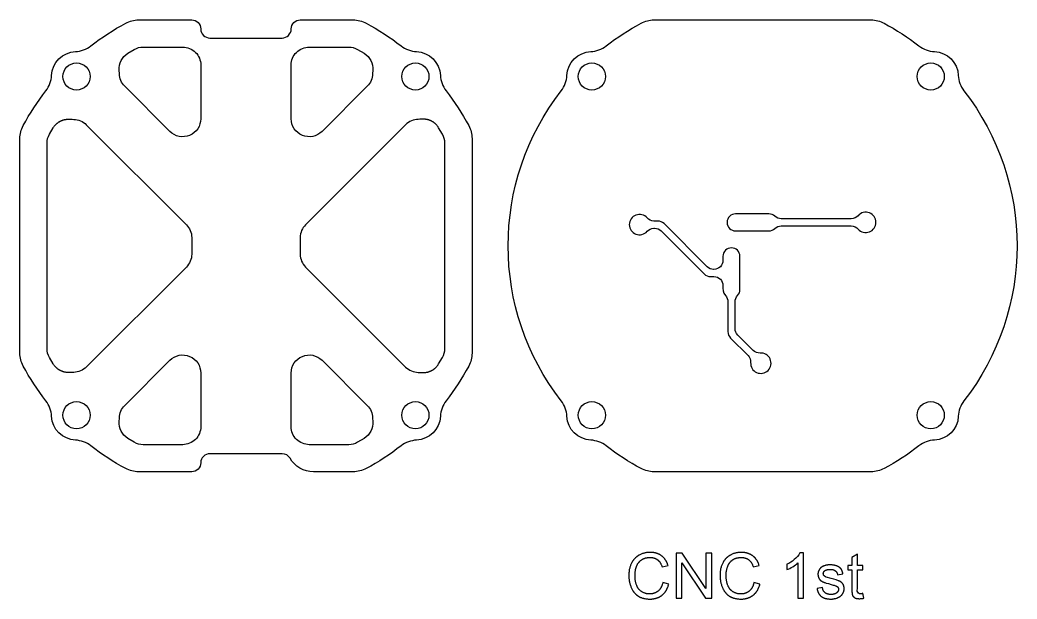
# Model space of a CAD drawing. Extents: x -280 to -109, y 243 to 362.
# Drawn here: x -280 to -169.7, y 242.9 to 307 of the extents above; entities that cross this region are included whole.
import ezdxf

# ---------------------------------------------------------------- set-up
doc = ezdxf.new("R2010")
doc.units = 0
doc.layers.add('CONNECTIONS', color=5, linetype='CONTINUOUS')
doc.layers.add('DEFAULT', color=7, linetype='CONTINUOUS')

msp = doc.modelspace()

# ---------------------------------------------------------------- linework, layer by layer
at = {"layer": 'CONNECTIONS'}
for points in [[(-209.87, 257, -0.124369), (-211.3, 257.36, -0.041168), (-215.16, 259.87, 0.154982), (-216.86, 260.5, -0.388392), (-219.5, 263.14, 0.154982), (-220.13, 264.84, -0.342253), (-220.13, 299.16, 0.154982), (-219.5, 300.86, -0.388392), (-216.86, 303.5, 0.154982), (-215.16, 304.13, -0.041168), (-211.3, 306.64, -0.124369), (-209.87, 307), (-185.84, 307, -0.124369), (-184.42, 306.64, -0.041168), (-180.56, 304.13, 0.154982), (-178.85, 303.5, -0.388392), (-176.21, 300.86, 0.154982), (-175.59, 299.16, -0.342253), (-175.59, 264.84, 0.154982), (-176.21, 263.14, -0.388392), (-178.85, 260.5, 0.154982), (-180.56, 259.87, -0.041168), (-184.42, 257.36, -0.124369), (-185.84, 257)], [(-195.81, 285, -0.193957), (-196.5, 285.28, 0.193957), (-197.16, 285.54), (-200.84, 285.54, 1), (-200.84, 283.66), (-197.16, 283.66, 0.193957), (-196.5, 283.92, -0.193957), (-195.81, 284.2), (-188.05, 284.2, -0.216365), (-187.29, 283.86, 2.66289), (-187.29, 285.34, -0.216365), (-188.05, 285)], [(-198.13, 270.14, -0.216365), (-198.91, 270.43), (-200.61, 272.13, -0.198912), (-200.9, 272.84), (-200.9, 275.81, -0.193957), (-200.62, 276.5, 0.193957), (-200.36, 277.16), (-200.36, 280.84, 1), (-202.24, 280.84), (-202.24, 280.4, -0.414214), (-203.24, 279.4), (-203.29, 279.4, -0.198912), (-204, 279.69), (-208.76, 284.46, 0.198912), (-209.47, 284.75), (-209.88, 284.75, -0.216365), (-210.63, 285.09, 2.66289), (-210.63, 283.61, -0.216365), (-209.88, 283.95), (-209.8, 283.95, -0.198912), (-209.09, 283.66), (-204.33, 278.89, 0.198912), (-203.62, 278.6), (-203.24, 278.6, -0.414214), (-202.24, 277.6, 0.222369), (-201.98, 276.5, -0.193957), (-201.7, 275.81), (-201.7, 272.51, 0.198912), (-201.41, 271.8), (-199.47, 269.87, -0.216365), (-199.18, 269.09, 2.66289)]]:
    msp.add_lwpolyline(points, format="xyb", close=True, dxfattribs=at)
for centre in [(-273.74, 300.74), (-236.26, 300.74), (-216.74, 300.74), (-179.26, 300.74), (-273.74, 263.26), (-236.26, 263.26), (-216.74, 263.26), (-179.26, 263.26)]:
    msp.add_circle(centre, 1.5, dxfattribs=at)
at = {"layer": 'DEFAULT'}
for points in [[(-247.54, 257, -0.267949), (-250.13, 258.5, 0.267949), (-251, 259), (-259, 259, 0.414214), (-260, 258, -0.414214), (-261, 257), (-266.87, 257, -0.124369), (-268.3, 257.36, -0.041168), (-272.16, 259.87, 0.154982), (-273.86, 260.5, -0.388392), (-276.5, 263.14, 0.154982), (-277.13, 264.84, -0.041168), (-279.64, 268.7, -0.124369), (-280, 270.13), (-280, 293.87, -0.124369), (-279.64, 295.3, -0.041168), (-277.13, 299.16, 0.154982), (-276.5, 300.86, -0.388392), (-273.86, 303.5, 0.154982), (-272.16, 304.13, -0.041168), (-268.3, 306.64, -0.124369), (-266.87, 307), (-261, 307, -0.414214), (-260, 306, 0.414214), (-259, 305), (-251, 305, 0.414214), (-250, 306, -0.414214), (-249, 307), (-243.13, 307, -0.124369), (-241.7, 306.64, -0.041168), (-237.84, 304.13, 0.154982), (-236.14, 303.5, -0.388392), (-233.5, 300.86, 0.154982), (-232.87, 299.16, -0.041168), (-230.36, 295.3, -0.124369), (-230, 293.87), (-230, 270.13, -0.124369), (-230.36, 268.7, -0.041168), (-232.87, 264.84, 0.154982), (-233.5, 263.14, -0.388392), (-236.14, 260.5, 0.154982), (-237.84, 259.87, -0.041168), (-241.7, 257.36, -0.124369), (-243.13, 257)], [(-268.41, 299.66, -0.196262), (-269, 301.05), (-269.02, 301.43, -0.284082), (-268.07, 303.31), (-267.35, 303.74, -0.129841), (-266.36, 304), (-262, 304, -0.414214), (-260, 302), (-260, 296.07, -0.668179), (-263.41, 294.66)], [(-241.93, 303.31, -0.284082), (-240.98, 301.43), (-241, 301.05, -0.196262), (-241.59, 299.66), (-246.59, 294.66, -0.668179), (-250, 296.07), (-250, 302, -0.414214), (-248, 304), (-243.64, 304, -0.129841), (-242.65, 303.74)], [(-276.74, 269.65, -0.129841), (-277, 270.64), (-277, 293.36, -0.129841), (-276.74, 294.35), (-276.31, 295.07), (-276.27, 295.13), (-276.24, 295.18), (-276.2, 295.24), (-276.16, 295.29), (-276.11, 295.34), (-276.07, 295.39), (-276.02, 295.44), (-275.97, 295.49), (-275.92, 295.54), (-275.89, 295.56), (-275.86, 295.58), (-275.83, 295.6), (-275.81, 295.63), (-275.78, 295.65), (-275.75, 295.67), (-275.72, 295.69), (-275.69, 295.71), (-275.66, 295.73), (-275.63, 295.74), (-275.6, 295.76), (-275.57, 295.78), (-275.54, 295.8), (-275.51, 295.81), (-275.47, 295.83), (-275.44, 295.84), (-275.41, 295.86), (-275.38, 295.87), (-275.34, 295.88), (-275.31, 295.9), (-275.28, 295.91), (-275.24, 295.92), (-275.21, 295.93), (-275.18, 295.94), (-275.14, 295.95), (-275.11, 295.96), (-275.08, 295.97), (-275.04, 295.98), (-274.97, 295.99), (-274.9, 296), (-274.84, 296.01), (-274.77, 296.02), (-274.7, 296.02), (-274.63, 296.03), (-274.56, 296.03), (-274.5, 296.02), (-274.43, 296.02, 0.019098), (-274.05, 296, -0.196262), (-272.66, 295.41), (-261.59, 284.34, -0.198912), (-261, 282.93), (-261, 281.07, -0.198912), (-261.59, 279.66), (-272.66, 268.59, -0.196262), (-274.05, 268, 0.019098), (-274.43, 267.98), (-274.5, 267.98), (-274.56, 267.97), (-274.63, 267.97), (-274.7, 267.98), (-274.77, 267.98), (-274.84, 267.99), (-274.9, 268), (-274.97, 268.01), (-275.04, 268.02), (-275.08, 268.03), (-275.11, 268.04), (-275.14, 268.05), (-275.18, 268.06), (-275.21, 268.07), (-275.24, 268.08), (-275.28, 268.09), (-275.31, 268.1), (-275.34, 268.12), (-275.38, 268.13), (-275.41, 268.14), (-275.44, 268.16), (-275.47, 268.17), (-275.51, 268.19), (-275.54, 268.2), (-275.57, 268.22), (-275.6, 268.24), (-275.63, 268.26), (-275.66, 268.27), (-275.69, 268.29), (-275.72, 268.31), (-275.75, 268.33), (-275.78, 268.35), (-275.81, 268.37), (-275.83, 268.4), (-275.86, 268.42), (-275.89, 268.44), (-275.92, 268.46), (-275.97, 268.51), (-276.02, 268.56), (-276.07, 268.61), (-276.11, 268.66), (-276.16, 268.71), (-276.2, 268.76), (-276.24, 268.82), (-276.27, 268.87), (-276.31, 268.93)], [(-233.26, 269.65, 0.129841), (-233, 270.64), (-233, 293.36, 0.129841), (-233.26, 294.35), (-233.69, 295.07), (-233.73, 295.13), (-233.76, 295.18), (-233.8, 295.24), (-233.84, 295.29), (-233.89, 295.34), (-233.93, 295.39), (-233.98, 295.44), (-234.03, 295.49), (-234.08, 295.54), (-234.11, 295.56), (-234.14, 295.58), (-234.17, 295.6), (-234.19, 295.63), (-234.22, 295.65), (-234.25, 295.67), (-234.28, 295.69), (-234.31, 295.71), (-234.34, 295.73), (-234.37, 295.74), (-234.4, 295.76), (-234.43, 295.78), (-234.46, 295.8), (-234.49, 295.81), (-234.53, 295.83), (-234.56, 295.84), (-234.59, 295.86), (-234.62, 295.87), (-234.66, 295.88), (-234.69, 295.9), (-234.72, 295.91), (-234.76, 295.92), (-234.79, 295.93), (-234.82, 295.94), (-234.86, 295.95), (-234.89, 295.96), (-234.92, 295.97), (-234.96, 295.98), (-235.03, 295.99), (-235.1, 296), (-235.16, 296.01), (-235.23, 296.02), (-235.3, 296.02), (-235.37, 296.03), (-235.44, 296.03), (-235.5, 296.02), (-235.57, 296.02, -0.019098), (-235.95, 296, 0.196262), (-237.34, 295.41), (-248.41, 284.34, 0.198912), (-249, 282.93), (-249, 281.07, 0.198912), (-248.41, 279.66), (-237.34, 268.59, 0.196262), (-235.95, 268, -0.019098), (-235.57, 267.98), (-235.5, 267.98), (-235.44, 267.97), (-235.37, 267.97), (-235.3, 267.98), (-235.23, 267.98), (-235.16, 267.99), (-235.1, 268), (-235.03, 268.01), (-234.96, 268.02), (-234.92, 268.03), (-234.89, 268.04), (-234.86, 268.05), (-234.82, 268.06), (-234.79, 268.07), (-234.76, 268.08), (-234.72, 268.09), (-234.69, 268.1), (-234.66, 268.12), (-234.62, 268.13), (-234.59, 268.14), (-234.56, 268.16), (-234.53, 268.17), (-234.49, 268.19), (-234.46, 268.2), (-234.43, 268.22), (-234.4, 268.24), (-234.37, 268.26), (-234.34, 268.27), (-234.31, 268.29), (-234.28, 268.31), (-234.25, 268.33), (-234.22, 268.35), (-234.19, 268.37), (-234.17, 268.4), (-234.14, 268.42), (-234.11, 268.44), (-234.08, 268.46), (-234.03, 268.51), (-233.98, 268.56), (-233.93, 268.61), (-233.89, 268.66), (-233.84, 268.71), (-233.8, 268.76), (-233.76, 268.82), (-233.73, 268.87), (-233.69, 268.93)], [(-266.36, 260, -0.129841), (-267.35, 260.26), (-268.07, 260.69, -0.284082), (-269.02, 262.57), (-269, 262.95, -0.196262), (-268.41, 264.34), (-263.41, 269.34, -0.668179), (-260, 267.93), (-260, 262, -0.414214), (-262, 260)], [(-241.59, 264.34, -0.196262), (-241, 262.95), (-240.98, 262.57, -0.284082), (-241.93, 260.69), (-242.65, 260.26, -0.129841), (-243.64, 260), (-248, 260, -0.414214), (-250, 262), (-250, 267.93, -0.668179), (-246.59, 269.34)], [(-193.95, 246.91), (-193.95, 243), (-193.34, 243), (-193.34, 248.02), (-193.73, 248.02, -0.155608), (-195.18, 246.76), (-195.18, 246.17, 0.086497)], [(-186.77, 243.55, -0.709847), (-187.38, 244.03), (-187.38, 246.14), (-186.77, 246.14), (-186.77, 246.62), (-187.38, 246.62), (-187.38, 247.88), (-187.99, 247.52), (-187.99, 246.62), (-188.44, 246.62), (-188.44, 246.14), (-187.99, 246.14), (-187.99, 244.06), (-187.99, 243.93), (-187.99, 243.81), (-187.98, 243.7), (-187.97, 243.6), (-187.97, 243.56), (-187.96, 243.52), (-187.96, 243.48), (-187.95, 243.45), (-187.95, 243.43), (-187.94, 243.41), (-187.94, 243.4), (-187.94, 243.38), (-187.93, 243.37), (-187.93, 243.36), (-187.92, 243.35), (-187.92, 243.34), (-187.91, 243.33), (-187.91, 243.31), (-187.9, 243.3), (-187.9, 243.29), (-187.89, 243.28), (-187.89, 243.27), (-187.88, 243.26), (-187.87, 243.25), (-187.87, 243.24), (-187.86, 243.23), (-187.85, 243.23), (-187.85, 243.22), (-187.84, 243.21), (-187.83, 243.2), (-187.82, 243.19), (-187.82, 243.18), (-187.81, 243.17), (-187.8, 243.16), (-187.79, 243.15), (-187.78, 243.15), (-187.77, 243.14), (-187.76, 243.13), (-187.75, 243.12), (-187.74, 243.11), (-187.73, 243.11), (-187.72, 243.1), (-187.71, 243.09), (-187.7, 243.09), (-187.68, 243.07), (-187.66, 243.06), (-187.65, 243.05), (-187.64, 243.05), (-187.62, 243.04), (-187.61, 243.03), (-187.6, 243.03), (-187.58, 243.02), (-187.57, 243.02), (-187.56, 243.01), (-187.54, 243.01), (-187.53, 243), (-187.51, 243), (-187.5, 242.99), (-187.47, 242.99), (-187.44, 242.98), (-187.4, 242.97), (-187.37, 242.97), (-187.34, 242.96), (-187.3, 242.96), (-187.26, 242.96), (-187.22, 242.95), (-187.18, 242.95), (-187.14, 242.95), (-187.09, 242.95), (-187.04, 242.96), (-186.98, 242.96), (-186.92, 242.97), (-186.86, 242.97), (-186.8, 242.98), (-186.74, 242.99), (-186.68, 243.01)]]:
    msp.add_lwpolyline(points, format="xyb", close=True, dxfattribs=at)
for points in [[(-208.9, 244.75), (-208.91, 244.67), (-208.93, 244.6), (-208.96, 244.53), (-208.97, 244.49), (-208.98, 244.46), (-208.99, 244.42), (-209.01, 244.39), (-209.02, 244.36), (-209.03, 244.32), (-209.05, 244.29), (-209.06, 244.26), (-209.08, 244.23), (-209.09, 244.2), (-209.11, 244.17), (-209.13, 244.14), (-209.15, 244.11), (-209.16, 244.08), (-209.18, 244.06), (-209.2, 244.03), (-209.22, 244.01), (-209.24, 243.98), (-209.26, 243.96), (-209.28, 243.93), (-209.3, 243.91), (-209.33, 243.89), (-209.35, 243.86), (-209.37, 243.84), (-209.39, 243.82), (-209.42, 243.8), (-209.44, 243.78), (-209.47, 243.76), (-209.49, 243.74), (-209.52, 243.73), (-209.54, 243.71), (-209.57, 243.69), (-209.59, 243.68), (-209.62, 243.66), (-209.65, 243.65), (-209.68, 243.63), (-209.7, 243.62), (-209.73, 243.61), (-209.76, 243.59), (-209.79, 243.58), (-209.82, 243.57), (-209.85, 243.56), (-209.88, 243.55), (-209.91, 243.54), (-209.94, 243.53), (-209.97, 243.53), (-210, 243.52), (-210.03, 243.51), (-210.06, 243.51), (-210.09, 243.5), (-210.12, 243.5), (-210.16, 243.49), (-210.19, 243.49), (-210.22, 243.49), (-210.26, 243.48), (-210.29, 243.48), (-210.32, 243.48), (-210.36, 243.48), (-210.42, 243.48), (-210.47, 243.48), (-210.53, 243.49), (-210.58, 243.5), (-210.64, 243.5), (-210.69, 243.51), (-210.75, 243.53), (-210.8, 243.54), (-210.85, 243.55), (-210.9, 243.57), (-210.96, 243.59), (-211.01, 243.61), (-211.06, 243.64), (-211.11, 243.66), (-211.16, 243.69), (-211.21, 243.72), (-211.23, 243.73), (-211.26, 243.75), (-211.28, 243.76), (-211.3, 243.78), (-211.32, 243.8), (-211.35, 243.81), (-211.37, 243.83), (-211.39, 243.85), (-211.41, 243.87), (-211.43, 243.89), (-211.45, 243.91), (-211.47, 243.93), (-211.49, 243.95), (-211.51, 243.97), (-211.53, 243.99), (-211.55, 244.01), (-211.57, 244.03), (-211.58, 244.06), (-211.6, 244.08), (-211.62, 244.1), (-211.63, 244.13), (-211.65, 244.15), (-211.66, 244.18), (-211.68, 244.2), (-211.69, 244.23), (-211.71, 244.26), (-211.72, 244.28), (-211.74, 244.31), (-211.75, 244.34), (-211.76, 244.37), (-211.78, 244.43), (-211.81, 244.49), (-211.83, 244.55), (-211.85, 244.61), (-211.87, 244.67), (-211.88, 244.74), (-211.9, 244.81), (-211.91, 244.87), (-211.92, 244.94), (-211.94, 245.01), (-211.94, 245.08), (-211.95, 245.16), (-211.96, 245.23), (-211.96, 245.31), (-211.97, 245.38), (-211.97, 245.46), (-211.97, 245.54), (-211.97, 245.6), (-211.97, 245.66), (-211.97, 245.72), (-211.96, 245.78), (-211.96, 245.85), (-211.95, 245.91), (-211.94, 245.97), (-211.93, 246.03), (-211.92, 246.09), (-211.91, 246.15), (-211.9, 246.21), (-211.88, 246.26), (-211.87, 246.32), (-211.85, 246.38), (-211.83, 246.44), (-211.81, 246.5), (-211.8, 246.53), (-211.79, 246.56), (-211.78, 246.58), (-211.77, 246.61), (-211.76, 246.64), (-211.75, 246.67), (-211.73, 246.69), (-211.72, 246.72), (-211.71, 246.75), (-211.69, 246.77), (-211.68, 246.8), (-211.66, 246.82), (-211.65, 246.85), (-211.63, 246.87), (-211.62, 246.89), (-211.6, 246.92), (-211.58, 246.94), (-211.56, 246.96), (-211.55, 246.98), (-211.53, 247.01), (-211.51, 247.03), (-211.49, 247.05), (-211.47, 247.07), (-211.45, 247.09), (-211.43, 247.11), (-211.41, 247.13), (-211.39, 247.15), (-211.36, 247.17), (-211.34, 247.19), (-211.32, 247.2), (-211.29, 247.22), (-211.27, 247.24), (-211.25, 247.26), (-211.22, 247.27), (-211.2, 247.29), (-211.17, 247.3), (-211.14, 247.32), (-211.12, 247.33), (-211.09, 247.35), (-211.07, 247.36), (-211.04, 247.37), (-211.01, 247.39), (-210.98, 247.4), (-210.95, 247.41), (-210.92, 247.42), (-210.9, 247.43), (-210.87, 247.44), (-210.84, 247.45), (-210.81, 247.46), (-210.78, 247.46), (-210.74, 247.47), (-210.71, 247.48), (-210.68, 247.48), (-210.65, 247.49), (-210.62, 247.49), (-210.58, 247.5), (-210.52, 247.51), (-210.45, 247.51), (-210.38, 247.51), (-210.31, 247.52), (-210.25, 247.52), (-210.18, 247.51), (-210.13, 247.51), (-210.1, 247.5), (-210.07, 247.5), (-210.04, 247.5), (-210.01, 247.49), (-209.98, 247.49), (-209.96, 247.48), (-209.93, 247.47), (-209.9, 247.47), (-209.88, 247.46), (-209.85, 247.45), (-209.82, 247.45), (-209.8, 247.44), (-209.77, 247.43), (-209.75, 247.42), (-209.72, 247.41), (-209.7, 247.4), (-209.68, 247.39), (-209.65, 247.38), (-209.63, 247.36), (-209.61, 247.35), (-209.58, 247.34), (-209.56, 247.33), (-209.54, 247.31), (-209.52, 247.3), (-209.5, 247.28), (-209.48, 247.27), (-209.46, 247.25), (-209.44, 247.23), (-209.42, 247.22), (-209.4, 247.2), (-209.38, 247.18), (-209.36, 247.16), (-209.34, 247.14), (-209.32, 247.12), (-209.3, 247.1), (-209.28, 247.08), (-209.27, 247.06), (-209.25, 247.04), (-209.23, 247.02), (-209.22, 246.99), (-209.2, 246.97), (-209.18, 246.94), (-209.17, 246.92), (-209.15, 246.89), (-209.14, 246.87), (-209.12, 246.84), (-209.1, 246.78), (-209.07, 246.73), (-209.04, 246.67), (-209.02, 246.6), (-208.99, 246.54), (-208.97, 246.47), (-208.32, 246.63), (-208.35, 246.71), (-208.36, 246.75), (-208.38, 246.79), (-208.39, 246.84), (-208.41, 246.88), (-208.42, 246.91), (-208.44, 246.95), (-208.46, 246.99), (-208.48, 247.03), (-208.5, 247.07), (-208.51, 247.1), (-208.53, 247.14), (-208.56, 247.17), (-208.58, 247.21), (-208.6, 247.24), (-208.62, 247.27), (-208.64, 247.31), (-208.67, 247.34), (-208.69, 247.37), (-208.72, 247.4), (-208.74, 247.43), (-208.77, 247.46), (-208.8, 247.49), (-208.82, 247.52), (-208.85, 247.55), (-208.88, 247.57), (-208.91, 247.6), (-208.94, 247.63), (-208.97, 247.65), (-209, 247.68), (-209.03, 247.7), (-209.06, 247.72), (-209.1, 247.75), (-209.13, 247.77), (-209.16, 247.79), (-209.2, 247.81), (-209.23, 247.83), (-209.27, 247.85), (-209.3, 247.87), (-209.34, 247.88), (-209.38, 247.9), (-209.41, 247.92), (-209.45, 247.93), (-209.49, 247.95), (-209.53, 247.96), (-209.56, 247.97), (-209.6, 247.99), (-209.64, 248), (-209.68, 248.01), (-209.72, 248.02), (-209.76, 248.03), (-209.81, 248.04), (-209.85, 248.04), (-209.89, 248.05), (-209.93, 248.06), (-209.98, 248.06), (-210.02, 248.07), (-210.07, 248.07), (-210.11, 248.08), (-210.2, 248.08), (-210.29, 248.08), (-210.38, 248.08), (-210.46, 248.08), (-210.54, 248.07), (-210.62, 248.06), (-210.7, 248.05), (-210.77, 248.04), (-210.85, 248.02), (-210.93, 248.01), (-211, 247.99), (-211.08, 247.96), (-211.15, 247.94), (-211.22, 247.91), (-211.3, 247.88), (-211.37, 247.85), (-211.44, 247.82), (-211.51, 247.78), (-211.54, 247.76), (-211.57, 247.74), (-211.61, 247.72), (-211.64, 247.7), (-211.67, 247.68), (-211.7, 247.66), (-211.73, 247.63), (-211.76, 247.61), (-211.8, 247.59), (-211.82, 247.56), (-211.85, 247.54), (-211.88, 247.51), (-211.91, 247.49), (-211.94, 247.46), (-211.97, 247.44), (-211.99, 247.41), (-212.02, 247.38), (-212.04, 247.35), (-212.07, 247.32), (-212.09, 247.29), (-212.12, 247.26), (-212.14, 247.23), (-212.17, 247.2), (-212.19, 247.17), (-212.21, 247.14), (-212.23, 247.11), (-212.25, 247.07), (-212.28, 247.04), (-212.3, 247), (-212.32, 246.97), (-212.35, 246.9), (-212.39, 246.82), (-212.42, 246.75), (-212.46, 246.67), (-212.48, 246.59), (-212.51, 246.51), (-212.54, 246.43), (-212.56, 246.35), (-212.58, 246.27), (-212.6, 246.18), (-212.61, 246.09), (-212.62, 246), (-212.63, 245.91), (-212.64, 245.82), (-212.65, 245.73), (-212.65, 245.63), (-212.65, 245.54), (-212.65, 245.45), (-212.65, 245.36), (-212.64, 245.27), (-212.64, 245.18), (-212.63, 245.1), (-212.62, 245.01), (-212.6, 244.93), (-212.59, 244.84), (-212.57, 244.76), (-212.55, 244.68), (-212.53, 244.6), (-212.5, 244.51), (-212.48, 244.43), (-212.45, 244.35), (-212.42, 244.27), (-212.39, 244.2), (-212.35, 244.12), (-212.32, 244.04), (-212.28, 243.97), (-212.24, 243.9), (-212.22, 243.87), (-212.2, 243.84), (-212.18, 243.8), (-212.16, 243.77), (-212.13, 243.74), (-212.11, 243.71), (-212.09, 243.68), (-212.06, 243.65), (-212.04, 243.62), (-212.01, 243.59), (-211.99, 243.56), (-211.96, 243.53), (-211.94, 243.5), (-211.91, 243.48), (-211.88, 243.45), (-211.86, 243.43), (-211.83, 243.4), (-211.8, 243.38), (-211.77, 243.35), (-211.74, 243.33), (-211.71, 243.31), (-211.68, 243.29), (-211.65, 243.26), (-211.62, 243.24), (-211.59, 243.22), (-211.55, 243.2), (-211.52, 243.18), (-211.49, 243.17), (-211.45, 243.15), (-211.42, 243.13), (-211.38, 243.12), (-211.35, 243.1), (-211.31, 243.08), (-211.27, 243.07), (-211.23, 243.06), (-211.2, 243.04), (-211.16, 243.03), (-211.12, 243.02), (-211.08, 243.01), (-211.04, 243), (-211, 242.99), (-210.95, 242.98), (-210.87, 242.96), (-210.78, 242.95), (-210.69, 242.94), (-210.6, 242.93), (-210.5, 242.92), (-210.4, 242.92), (-210.3, 242.91), (-210.26, 242.92), (-210.21, 242.92), (-210.16, 242.92), (-210.11, 242.92), (-210.07, 242.93), (-210.02, 242.93), (-209.97, 242.94), (-209.93, 242.94), (-209.88, 242.95), (-209.84, 242.96), (-209.8, 242.97), (-209.75, 242.97), (-209.71, 242.99), (-209.67, 243), (-209.63, 243.01), (-209.58, 243.02), (-209.54, 243.04), (-209.5, 243.05), (-209.46, 243.07), (-209.42, 243.08), (-209.38, 243.1), (-209.34, 243.12), (-209.31, 243.14), (-209.27, 243.16), (-209.23, 243.18), (-209.19, 243.2), (-209.16, 243.22), (-209.12, 243.24), (-209.09, 243.27), (-209.05, 243.29), (-209.02, 243.32), (-208.98, 243.34), (-208.95, 243.37), (-208.92, 243.4), (-208.88, 243.43), (-208.85, 243.46), (-208.82, 243.49), (-208.79, 243.52), (-208.76, 243.55), (-208.73, 243.58), (-208.71, 243.61), (-208.68, 243.65), (-208.65, 243.68), (-208.62, 243.72), (-208.6, 243.75), (-208.57, 243.79), (-208.55, 243.83), (-208.53, 243.87), (-208.5, 243.91), (-208.48, 243.95), (-208.46, 243.99), (-208.44, 244.03), (-208.42, 244.07), (-208.4, 244.11), (-208.38, 244.16), (-208.36, 244.2), (-208.34, 244.25), (-208.32, 244.29), (-208.29, 244.39), (-208.26, 244.48), (-208.24, 244.58)], [(-207.43, 243), (-206.79, 243), (-206.79, 246.93), (-204.17, 243), (-203.49, 243), (-203.49, 248), (-204.12, 248), (-204.12, 244.07), (-206.75, 248), (-207.43, 248)], [(-198.81, 244.75), (-198.83, 244.67), (-198.85, 244.6), (-198.87, 244.53), (-198.89, 244.49), (-198.9, 244.46), (-198.91, 244.42), (-198.92, 244.39), (-198.94, 244.36), (-198.95, 244.32), (-198.97, 244.29), (-198.98, 244.26), (-199, 244.23), (-199.01, 244.2), (-199.03, 244.17), (-199.05, 244.14), (-199.06, 244.11), (-199.08, 244.08), (-199.1, 244.06), (-199.12, 244.03), (-199.14, 244.01), (-199.16, 243.98), (-199.18, 243.96), (-199.2, 243.93), (-199.22, 243.91), (-199.24, 243.89), (-199.27, 243.86), (-199.29, 243.84), (-199.31, 243.82), (-199.34, 243.8), (-199.36, 243.78), (-199.38, 243.76), (-199.41, 243.74), (-199.44, 243.73), (-199.46, 243.71), (-199.49, 243.69), (-199.51, 243.68), (-199.54, 243.66), (-199.57, 243.65), (-199.59, 243.63), (-199.62, 243.62), (-199.65, 243.61), (-199.68, 243.59), (-199.71, 243.58), (-199.73, 243.57), (-199.76, 243.56), (-199.79, 243.55), (-199.82, 243.54), (-199.85, 243.53), (-199.88, 243.53), (-199.91, 243.52), (-199.95, 243.51), (-199.98, 243.51), (-200.01, 243.5), (-200.04, 243.5), (-200.07, 243.49), (-200.11, 243.49), (-200.14, 243.49), (-200.17, 243.48), (-200.21, 243.48), (-200.24, 243.48), (-200.28, 243.48), (-200.33, 243.48), (-200.39, 243.48), (-200.45, 243.49), (-200.5, 243.5), (-200.56, 243.5), (-200.61, 243.51), (-200.66, 243.53), (-200.72, 243.54), (-200.77, 243.55), (-200.82, 243.57), (-200.87, 243.59), (-200.93, 243.61), (-200.98, 243.64), (-201.03, 243.66), (-201.08, 243.69), (-201.13, 243.72), (-201.15, 243.73), (-201.17, 243.75), (-201.2, 243.76), (-201.22, 243.78), (-201.24, 243.8), (-201.27, 243.81), (-201.29, 243.83), (-201.31, 243.85), (-201.33, 243.87), (-201.35, 243.89), (-201.37, 243.91), (-201.39, 243.93), (-201.41, 243.95), (-201.43, 243.97), (-201.45, 243.99), (-201.47, 244.01), (-201.48, 244.03), (-201.5, 244.06), (-201.52, 244.08), (-201.53, 244.1), (-201.55, 244.13), (-201.57, 244.15), (-201.58, 244.18), (-201.6, 244.2), (-201.61, 244.23), (-201.63, 244.26), (-201.64, 244.28), (-201.65, 244.31), (-201.67, 244.34), (-201.68, 244.37), (-201.7, 244.43), (-201.73, 244.49), (-201.75, 244.55), (-201.77, 244.61), (-201.78, 244.67), (-201.8, 244.74), (-201.82, 244.81), (-201.83, 244.87), (-201.84, 244.94), (-201.85, 245.01), (-201.86, 245.08), (-201.87, 245.16), (-201.88, 245.23), (-201.88, 245.31), (-201.89, 245.38), (-201.89, 245.46), (-201.89, 245.54), (-201.89, 245.6), (-201.89, 245.66), (-201.88, 245.72), (-201.88, 245.78), (-201.87, 245.85), (-201.87, 245.91), (-201.86, 245.97), (-201.85, 246.03), (-201.84, 246.09), (-201.83, 246.15), (-201.81, 246.21), (-201.8, 246.26), (-201.79, 246.32), (-201.77, 246.38), (-201.75, 246.44), (-201.73, 246.5), (-201.72, 246.53), (-201.71, 246.56), (-201.7, 246.58), (-201.69, 246.61), (-201.68, 246.64), (-201.67, 246.67), (-201.65, 246.69), (-201.64, 246.72), (-201.63, 246.75), (-201.61, 246.77), (-201.6, 246.8), (-201.58, 246.82), (-201.57, 246.85), (-201.55, 246.87), (-201.53, 246.89), (-201.52, 246.92), (-201.5, 246.94), (-201.48, 246.96), (-201.46, 246.98), (-201.45, 247.01), (-201.43, 247.03), (-201.41, 247.05), (-201.39, 247.07), (-201.37, 247.09), (-201.35, 247.11), (-201.33, 247.13), (-201.3, 247.15), (-201.28, 247.17), (-201.26, 247.19), (-201.24, 247.2), (-201.21, 247.22), (-201.19, 247.24), (-201.16, 247.26), (-201.14, 247.27), (-201.11, 247.29), (-201.09, 247.3), (-201.06, 247.32), (-201.04, 247.33), (-201.01, 247.35), (-200.98, 247.36), (-200.96, 247.37), (-200.93, 247.39), (-200.9, 247.4), (-200.87, 247.41), (-200.84, 247.42), (-200.81, 247.43), (-200.78, 247.44), (-200.75, 247.45), (-200.72, 247.46), (-200.69, 247.46), (-200.66, 247.47), (-200.63, 247.48), (-200.6, 247.48), (-200.57, 247.49), (-200.53, 247.49), (-200.5, 247.5), (-200.43, 247.51), (-200.37, 247.51), (-200.3, 247.51), (-200.23, 247.52), (-200.16, 247.52), (-200.1, 247.51), (-200.04, 247.51), (-200.01, 247.5), (-199.99, 247.5), (-199.96, 247.5), (-199.93, 247.49), (-199.9, 247.49), (-199.87, 247.48), (-199.85, 247.47), (-199.82, 247.47), (-199.79, 247.46), (-199.77, 247.45), (-199.74, 247.45), (-199.72, 247.44), (-199.69, 247.43), (-199.67, 247.42), (-199.64, 247.41), (-199.62, 247.4), (-199.59, 247.39), (-199.57, 247.38), (-199.55, 247.36), (-199.52, 247.35), (-199.5, 247.34), (-199.48, 247.33), (-199.46, 247.31), (-199.44, 247.3), (-199.41, 247.28), (-199.39, 247.27), (-199.37, 247.25), (-199.35, 247.23), (-199.33, 247.22), (-199.31, 247.2), (-199.29, 247.18), (-199.28, 247.16), (-199.26, 247.14), (-199.24, 247.12), (-199.22, 247.1), (-199.2, 247.08), (-199.19, 247.06), (-199.17, 247.04), (-199.15, 247.02), (-199.13, 246.99), (-199.12, 246.97), (-199.1, 246.94), (-199.09, 246.92), (-199.07, 246.89), (-199.06, 246.87), (-199.04, 246.84), (-199.01, 246.78), (-198.99, 246.73), (-198.96, 246.67), (-198.94, 246.6), (-198.91, 246.54), (-198.89, 246.47), (-198.24, 246.63), (-198.26, 246.71), (-198.28, 246.75), (-198.29, 246.79), (-198.31, 246.84), (-198.32, 246.88), (-198.34, 246.91), (-198.36, 246.95), (-198.38, 246.99), (-198.39, 247.03), (-198.41, 247.07), (-198.43, 247.1), (-198.45, 247.14), (-198.47, 247.17), (-198.5, 247.21), (-198.52, 247.24), (-198.54, 247.27), (-198.56, 247.31), (-198.59, 247.34), (-198.61, 247.37), (-198.64, 247.4), (-198.66, 247.43), (-198.69, 247.46), (-198.71, 247.49), (-198.74, 247.52), (-198.77, 247.55), (-198.8, 247.57), (-198.83, 247.6), (-198.86, 247.63), (-198.89, 247.65), (-198.92, 247.68), (-198.95, 247.7), (-198.98, 247.72), (-199.02, 247.75), (-199.05, 247.77), (-199.08, 247.79), (-199.12, 247.81), (-199.15, 247.83), (-199.19, 247.85), (-199.22, 247.87), (-199.26, 247.88), (-199.29, 247.9), (-199.33, 247.92), (-199.37, 247.93), (-199.41, 247.95), (-199.44, 247.96), (-199.48, 247.97), (-199.52, 247.99), (-199.56, 248), (-199.6, 248.01), (-199.64, 248.02), (-199.68, 248.03), (-199.72, 248.04), (-199.77, 248.04), (-199.81, 248.05), (-199.85, 248.06), (-199.9, 248.06), (-199.94, 248.07), (-199.98, 248.07), (-200.03, 248.08), (-200.12, 248.08), (-200.21, 248.08), (-200.29, 248.08), (-200.38, 248.08), (-200.46, 248.07), (-200.54, 248.06), (-200.61, 248.05), (-200.69, 248.04), (-200.77, 248.02), (-200.85, 248.01), (-200.92, 247.99), (-201, 247.96), (-201.07, 247.94), (-201.14, 247.91), (-201.21, 247.88), (-201.28, 247.85), (-201.35, 247.82), (-201.42, 247.78), (-201.46, 247.76), (-201.49, 247.74), (-201.52, 247.72), (-201.56, 247.7), (-201.59, 247.68), (-201.62, 247.66), (-201.65, 247.63), (-201.68, 247.61), (-201.71, 247.59), (-201.74, 247.56), (-201.77, 247.54), (-201.8, 247.51), (-201.83, 247.49), (-201.86, 247.46), (-201.88, 247.44), (-201.91, 247.41), (-201.94, 247.38), (-201.96, 247.35), (-201.99, 247.32), (-202.01, 247.29), (-202.04, 247.26), (-202.06, 247.23), (-202.08, 247.2), (-202.11, 247.17), (-202.13, 247.14), (-202.15, 247.11), (-202.17, 247.07), (-202.19, 247.04), (-202.21, 247), (-202.23, 246.97), (-202.27, 246.9), (-202.31, 246.82), (-202.34, 246.75), (-202.37, 246.67), (-202.4, 246.59), (-202.43, 246.51), (-202.45, 246.43), (-202.48, 246.35), (-202.5, 246.27), (-202.51, 246.18), (-202.53, 246.09), (-202.54, 246), (-202.55, 245.91), (-202.56, 245.82), (-202.57, 245.73), (-202.57, 245.63), (-202.57, 245.54), (-202.57, 245.45), (-202.57, 245.36), (-202.56, 245.27), (-202.55, 245.18), (-202.54, 245.1), (-202.53, 245.01), (-202.52, 244.93), (-202.5, 244.84), (-202.49, 244.76), (-202.47, 244.68), (-202.45, 244.6), (-202.42, 244.51), (-202.4, 244.43), (-202.37, 244.35), (-202.34, 244.27), (-202.31, 244.2), (-202.27, 244.12), (-202.24, 244.04), (-202.2, 243.97), (-202.16, 243.9), (-202.14, 243.87), (-202.12, 243.84), (-202.1, 243.8), (-202.07, 243.77), (-202.05, 243.74), (-202.03, 243.71), (-202.01, 243.68), (-201.98, 243.65), (-201.96, 243.62), (-201.93, 243.59), (-201.91, 243.56), (-201.88, 243.53), (-201.86, 243.5), (-201.83, 243.48), (-201.8, 243.45), (-201.77, 243.43), (-201.75, 243.4), (-201.72, 243.38), (-201.69, 243.35), (-201.66, 243.33), (-201.63, 243.31), (-201.6, 243.29), (-201.57, 243.26), (-201.54, 243.24), (-201.5, 243.22), (-201.47, 243.2), (-201.44, 243.18), (-201.4, 243.17), (-201.37, 243.15), (-201.34, 243.13), (-201.3, 243.12), (-201.26, 243.1), (-201.23, 243.08), (-201.19, 243.07), (-201.15, 243.06), (-201.11, 243.04), (-201.08, 243.03), (-201.04, 243.02), (-201, 243.01), (-200.95, 243), (-200.91, 242.99), (-200.87, 242.98), (-200.79, 242.96), (-200.7, 242.95), (-200.61, 242.94), (-200.51, 242.93), (-200.42, 242.92), (-200.32, 242.92), (-200.22, 242.91), (-200.17, 242.92), (-200.13, 242.92), (-200.08, 242.92), (-200.03, 242.92), (-199.98, 242.93), (-199.94, 242.93), (-199.89, 242.94), (-199.85, 242.94), (-199.8, 242.95), (-199.76, 242.96), (-199.71, 242.97), (-199.67, 242.97), (-199.63, 242.99), (-199.59, 243), (-199.54, 243.01), (-199.5, 243.02), (-199.46, 243.04), (-199.42, 243.05), (-199.38, 243.07), (-199.34, 243.08), (-199.3, 243.1), (-199.26, 243.12), (-199.22, 243.14), (-199.19, 243.16), (-199.15, 243.18), (-199.11, 243.2), (-199.08, 243.22), (-199.04, 243.24), (-199, 243.27), (-198.97, 243.29), (-198.94, 243.32), (-198.9, 243.34), (-198.87, 243.37), (-198.84, 243.4), (-198.8, 243.43), (-198.77, 243.46), (-198.74, 243.49), (-198.71, 243.52), (-198.68, 243.55), (-198.65, 243.58), (-198.62, 243.61), (-198.6, 243.65), (-198.57, 243.68), (-198.54, 243.72), (-198.52, 243.75), (-198.49, 243.79), (-198.47, 243.83), (-198.44, 243.87), (-198.42, 243.91), (-198.4, 243.95), (-198.38, 243.99), (-198.36, 244.03), (-198.34, 244.07), (-198.32, 244.11), (-198.3, 244.16), (-198.28, 244.2), (-198.26, 244.25), (-198.24, 244.29), (-198.21, 244.39), (-198.18, 244.48), (-198.15, 244.58)], [(-191.84, 244.08), (-191.83, 244.01), (-191.82, 243.97), (-191.81, 243.94), (-191.8, 243.91), (-191.79, 243.87), (-191.78, 243.84), (-191.77, 243.81), (-191.76, 243.78), (-191.75, 243.75), (-191.74, 243.72), (-191.73, 243.69), (-191.71, 243.66), (-191.7, 243.63), (-191.69, 243.6), (-191.67, 243.58), (-191.66, 243.55), (-191.64, 243.52), (-191.63, 243.5), (-191.61, 243.47), (-191.59, 243.45), (-191.57, 243.42), (-191.56, 243.4), (-191.54, 243.38), (-191.52, 243.35), (-191.5, 243.33), (-191.48, 243.31), (-191.46, 243.29), (-191.44, 243.27), (-191.41, 243.25), (-191.39, 243.23), (-191.37, 243.21), (-191.35, 243.19), (-191.32, 243.18), (-191.3, 243.16), (-191.27, 243.14), (-191.25, 243.13), (-191.22, 243.11), (-191.19, 243.1), (-191.16, 243.08), (-191.13, 243.07), (-191.11, 243.06), (-191.08, 243.04), (-191.04, 243.03), (-191.01, 243.02), (-190.98, 243.01), (-190.95, 243), (-190.92, 242.99), (-190.88, 242.98), (-190.85, 242.97), (-190.81, 242.97), (-190.78, 242.96), (-190.74, 242.95), (-190.7, 242.95), (-190.63, 242.94), (-190.55, 242.93), (-190.46, 242.92), (-190.38, 242.92), (-190.29, 242.92), (-190.24, 242.92), (-190.19, 242.92), (-190.14, 242.92), (-190.09, 242.93), (-190.04, 242.93), (-189.99, 242.94), (-189.94, 242.95), (-189.89, 242.96), (-189.84, 242.97), (-189.8, 242.98), (-189.75, 242.99), (-189.7, 243), (-189.66, 243.02), (-189.62, 243.03), (-189.57, 243.05), (-189.53, 243.07), (-189.49, 243.09), (-189.45, 243.11), (-189.41, 243.13), (-189.37, 243.15), (-189.33, 243.17), (-189.3, 243.19), (-189.28, 243.21), (-189.27, 243.22), (-189.25, 243.23), (-189.23, 243.25), (-189.22, 243.26), (-189.2, 243.27), (-189.19, 243.29), (-189.17, 243.3), (-189.16, 243.31), (-189.14, 243.33), (-189.13, 243.34), (-189.11, 243.36), (-189.1, 243.37), (-189.09, 243.39), (-189.07, 243.4), (-189.06, 243.42), (-189.05, 243.44), (-189.04, 243.45), (-189.03, 243.47), (-189.01, 243.49), (-188.99, 243.52), (-188.97, 243.55), (-188.95, 243.59), (-188.94, 243.61), (-188.94, 243.62), (-188.93, 243.64), (-188.92, 243.66), (-188.91, 243.68), (-188.9, 243.69), (-188.9, 243.71), (-188.89, 243.73), (-188.89, 243.75), (-188.88, 243.77), (-188.87, 243.78), (-188.87, 243.8), (-188.86, 243.82), (-188.86, 243.84), (-188.86, 243.86), (-188.85, 243.88), (-188.85, 243.89), (-188.85, 243.91), (-188.84, 243.93), (-188.84, 243.95), (-188.84, 243.97), (-188.84, 243.99), (-188.84, 244.01), (-188.84, 244.03), (-188.84, 244.04), (-188.84, 244.06), (-188.84, 244.1), (-188.84, 244.14), (-188.84, 244.18), (-188.84, 244.21), (-188.85, 244.25), (-188.85, 244.27), (-188.86, 244.28), (-188.86, 244.3), (-188.86, 244.32), (-188.87, 244.33), (-188.87, 244.35), (-188.88, 244.37), (-188.88, 244.38), (-188.89, 244.4), (-188.89, 244.42), (-188.9, 244.43), (-188.9, 244.45), (-188.91, 244.46), (-188.92, 244.48), (-188.92, 244.49), (-188.93, 244.51), (-188.94, 244.52), (-188.95, 244.53), (-188.96, 244.55), (-188.96, 244.56), (-188.97, 244.57), (-188.98, 244.59), (-188.99, 244.6), (-189, 244.61), (-189.01, 244.63), (-189.02, 244.64), (-189.03, 244.65), (-189.04, 244.66), (-189.05, 244.68), (-189.06, 244.69), (-189.07, 244.7), (-189.08, 244.71), (-189.1, 244.72), (-189.11, 244.73), (-189.12, 244.74), (-189.13, 244.75), (-189.14, 244.76), (-189.16, 244.77), (-189.17, 244.78), (-189.18, 244.79), (-189.19, 244.8), (-189.21, 244.81), (-189.24, 244.83), (-189.26, 244.85), (-189.29, 244.87), (-189.32, 244.88), (-189.35, 244.9), (-189.39, 244.91), (-189.42, 244.92), (-189.46, 244.94), (-189.54, 244.97), (-189.63, 245), (-189.74, 245.04), (-189.99, 245.11), (-190.29, 245.19), (-190.84, 245.35), (-190.86, 245.36), (-190.87, 245.37), (-190.89, 245.38), (-190.91, 245.39), (-190.93, 245.4), (-190.94, 245.41), (-190.96, 245.41), (-190.97, 245.43), (-190.99, 245.44), (-191, 245.44), (-191, 245.45), (-191.01, 245.45), (-191.02, 245.46), (-191.02, 245.46), (-191.03, 245.47), (-191.03, 245.47), (-191.04, 245.48), (-191.05, 245.49), (-191.05, 245.49), (-191.06, 245.5), (-191.06, 245.5), (-191.07, 245.51), (-191.08, 245.52), (-191.08, 245.53), (-191.08, 245.53), (-191.09, 245.54), (-191.09, 245.55), (-191.1, 245.55), (-191.1, 245.56), (-191.1, 245.56), (-191.11, 245.57), (-191.11, 245.58), (-191.11, 245.58), (-191.12, 245.59), (-191.12, 245.6), (-191.12, 245.6), (-191.12, 245.61), (-191.13, 245.62), (-191.13, 245.62), (-191.13, 245.63), (-191.13, 245.64), (-191.14, 245.64), (-191.14, 245.65), (-191.14, 245.66), (-191.14, 245.66), (-191.14, 245.67), (-191.14, 245.68), (-191.14, 245.69), (-191.14, 245.69), (-191.14, 245.7), (-191.15, 245.71), (-191.15, 245.72), (-191.15, 245.72), (-191.15, 245.73), (-191.15, 245.74), (-191.15, 245.75), (-191.14, 245.76), (-191.14, 245.78), (-191.14, 245.79), (-191.14, 245.8), (-191.14, 245.81), (-191.13, 245.82), (-191.13, 245.83), (-191.13, 245.84), (-191.12, 245.85), (-191.12, 245.86), (-191.12, 245.87), (-191.11, 245.88), (-191.11, 245.9), (-191.1, 245.91), (-191.09, 245.92), (-191.09, 245.93), (-191.08, 245.94), (-191.08, 245.95), (-191.07, 245.96), (-191.06, 245.97), (-191.05, 245.97), (-191.04, 245.98), (-191.04, 245.99), (-191.03, 246), (-191.02, 246.01), (-191.01, 246.02), (-191, 246.03), (-190.99, 246.04), (-190.98, 246.05), (-190.97, 246.06), (-190.95, 246.07), (-190.94, 246.07), (-190.93, 246.08), (-190.92, 246.09), (-190.9, 246.1), (-190.89, 246.1), (-190.87, 246.11), (-190.86, 246.12), (-190.84, 246.12), (-190.83, 246.13), (-190.81, 246.14), (-190.8, 246.14), (-190.78, 246.15), (-190.76, 246.15), (-190.74, 246.16), (-190.72, 246.16), (-190.71, 246.17), (-190.69, 246.17), (-190.64, 246.18), (-190.6, 246.18), (-190.56, 246.19), (-190.51, 246.19), (-190.46, 246.19), (-190.41, 246.2), (-190.36, 246.2), (-190.32, 246.2), (-190.28, 246.19), (-190.23, 246.19), (-190.19, 246.19), (-190.17, 246.18), (-190.15, 246.18), (-190.14, 246.18), (-190.12, 246.17), (-190.1, 246.17), (-190.08, 246.17), (-190.06, 246.16), (-190.04, 246.16), (-190.03, 246.15), (-190.01, 246.15), (-189.99, 246.14), (-189.98, 246.14), (-189.96, 246.13), (-189.95, 246.12), (-189.93, 246.12), (-189.92, 246.11), (-189.9, 246.1), (-189.89, 246.09), (-189.87, 246.09), (-189.86, 246.08), (-189.85, 246.07), (-189.83, 246.06), (-189.82, 246.05), (-189.81, 246.04), (-189.8, 246.03), (-189.78, 246.02), (-189.77, 246.01), (-189.76, 246), (-189.75, 245.99), (-189.74, 245.98), (-189.73, 245.97), (-189.72, 245.95), (-189.71, 245.94), (-189.7, 245.93), (-189.69, 245.92), (-189.68, 245.91), (-189.67, 245.89), (-189.67, 245.88), (-189.66, 245.87), (-189.65, 245.85), (-189.64, 245.84), (-189.64, 245.83), (-189.63, 245.81), (-189.62, 245.8), (-189.62, 245.78), (-189.61, 245.77), (-189.61, 245.75), (-189.6, 245.74), (-189.6, 245.72), (-189.59, 245.7), (-189.59, 245.69), (-189.58, 245.67), (-189.58, 245.66), (-189.58, 245.64), (-189.57, 245.62), (-189.57, 245.6), (-188.97, 245.69), (-188.98, 245.73), (-188.99, 245.77), (-189, 245.81), (-189.01, 245.85), (-189.02, 245.89), (-189.03, 245.93), (-189.04, 245.97), (-189.05, 246), (-189.07, 246.04), (-189.08, 246.07), (-189.1, 246.1), (-189.11, 246.13), (-189.13, 246.16), (-189.14, 246.18), (-189.15, 246.19), (-189.15, 246.21), (-189.16, 246.22), (-189.17, 246.23), (-189.18, 246.25), (-189.19, 246.26), (-189.2, 246.27), (-189.21, 246.28), (-189.22, 246.3), (-189.23, 246.31), (-189.25, 246.32), (-189.26, 246.33), (-189.27, 246.35), (-189.28, 246.36), (-189.3, 246.37), (-189.31, 246.38), (-189.32, 246.39), (-189.34, 246.4), (-189.35, 246.41), (-189.36, 246.42), (-189.38, 246.43), (-189.39, 246.44), (-189.41, 246.45), (-189.44, 246.47), (-189.47, 246.49), (-189.51, 246.51), (-189.54, 246.53), (-189.58, 246.55), (-189.62, 246.56), (-189.66, 246.58), (-189.7, 246.59), (-189.74, 246.61), (-189.78, 246.62), (-189.83, 246.63), (-189.87, 246.64), (-189.91, 246.65), (-189.96, 246.66), (-190.01, 246.67), (-190.05, 246.68), (-190.1, 246.68), (-190.15, 246.69), (-190.2, 246.69), (-190.25, 246.7), (-190.3, 246.7), (-190.35, 246.7), (-190.41, 246.7), (-190.48, 246.7), (-190.55, 246.7), (-190.61, 246.69), (-190.65, 246.69), (-190.68, 246.68), (-190.71, 246.68), (-190.75, 246.67), (-190.78, 246.67), (-190.81, 246.66), (-190.84, 246.65), (-190.87, 246.65), (-190.91, 246.64), (-190.94, 246.63), (-191, 246.61), (-191.05, 246.59), (-191.08, 246.58), (-191.11, 246.57), (-191.13, 246.56), (-191.16, 246.55), (-191.18, 246.54), (-191.2, 246.52), (-191.23, 246.51), (-191.25, 246.5), (-191.27, 246.49), (-191.29, 246.48), (-191.31, 246.46), (-191.33, 246.45), (-191.35, 246.43), (-191.37, 246.41), (-191.4, 246.4), (-191.42, 246.38), (-191.44, 246.36), (-191.46, 246.34), (-191.48, 246.32), (-191.5, 246.3), (-191.52, 246.27), (-191.53, 246.25), (-191.55, 246.23), (-191.57, 246.21), (-191.58, 246.18), (-191.6, 246.16), (-191.61, 246.13), (-191.63, 246.11), (-191.64, 246.08), (-191.65, 246.05), (-191.67, 246.03), (-191.68, 246), (-191.69, 245.97), (-191.7, 245.95), (-191.7, 245.92), (-191.71, 245.89), (-191.72, 245.86), (-191.72, 245.83), (-191.73, 245.81), (-191.73, 245.78), (-191.74, 245.75), (-191.74, 245.72), (-191.74, 245.69), (-191.74, 245.66), (-191.74, 245.63), (-191.74, 245.59), (-191.73, 245.56), (-191.73, 245.53), (-191.73, 245.5), (-191.72, 245.47), (-191.71, 245.43), (-191.71, 245.42), (-191.71, 245.4), (-191.7, 245.39), (-191.7, 245.37), (-191.69, 245.36), (-191.69, 245.34), (-191.68, 245.33), (-191.68, 245.31), (-191.67, 245.3), (-191.66, 245.29), (-191.66, 245.27), (-191.65, 245.26), (-191.64, 245.23), (-191.62, 245.2), (-191.6, 245.17), (-191.6, 245.16), (-191.59, 245.15), (-191.58, 245.13), (-191.57, 245.12), (-191.56, 245.11), (-191.55, 245.09), (-191.54, 245.08), (-191.53, 245.07), (-191.52, 245.06), (-191.51, 245.04), (-191.5, 245.03), (-191.49, 245.02), (-191.47, 245.01), (-191.46, 245), (-191.45, 244.99), (-191.44, 244.98), (-191.43, 244.97), (-191.41, 244.96), (-191.4, 244.95), (-191.39, 244.94), (-191.37, 244.93), (-191.36, 244.92), (-191.33, 244.9), (-191.3, 244.88), (-191.27, 244.86), (-191.24, 244.84), (-191.21, 244.83), (-191.17, 244.81), (-191.14, 244.8), (-191.1, 244.78), (-191.05, 244.76), (-190.96, 244.73), (-190.84, 244.69), (-190.58, 244.62), (-190.27, 244.53), (-190.05, 244.47), (-189.95, 244.45), (-189.87, 244.42), (-189.79, 244.39), (-189.76, 244.38), (-189.73, 244.37), (-189.71, 244.36), (-189.69, 244.35), (-189.68, 244.35), (-189.67, 244.34), (-189.66, 244.34), (-189.65, 244.33), (-189.65, 244.33), (-189.64, 244.32), (-189.62, 244.31), (-189.61, 244.3), (-189.6, 244.29), (-189.59, 244.29), (-189.58, 244.28), (-189.58, 244.27), (-189.57, 244.26), (-189.56, 244.25), (-189.55, 244.24), (-189.54, 244.23), (-189.54, 244.22), (-189.53, 244.21), (-189.52, 244.2), (-189.52, 244.19), (-189.51, 244.18), (-189.51, 244.17), (-189.5, 244.16), (-189.5, 244.15), (-189.49, 244.14), (-189.49, 244.13), (-189.48, 244.12), (-189.48, 244.11), (-189.48, 244.1), (-189.47, 244.09), (-189.47, 244.07), (-189.47, 244.06), (-189.47, 244.05), (-189.47, 244.04), (-189.47, 244.02), (-189.47, 244.01), (-189.47, 244), (-189.47, 243.98), (-189.47, 243.97), (-189.47, 243.96), (-189.47, 243.94), (-189.47, 243.93), (-189.47, 243.91), (-189.48, 243.9), (-189.48, 243.89), (-189.48, 243.87), (-189.49, 243.86), (-189.49, 243.85), (-189.49, 243.83), (-189.5, 243.82), (-189.5, 243.81), (-189.51, 243.79), (-189.52, 243.78), (-189.52, 243.77), (-189.53, 243.76), (-189.54, 243.74), (-189.55, 243.73), (-189.55, 243.72), (-189.56, 243.71), (-189.57, 243.7), (-189.58, 243.68), (-189.59, 243.67), (-189.6, 243.66), (-189.61, 243.65), (-189.62, 243.64), (-189.63, 243.63), (-189.65, 243.62), (-189.66, 243.61), (-189.67, 243.59), (-189.68, 243.58), (-189.7, 243.57), (-189.71, 243.56), (-189.72, 243.55), (-189.74, 243.55), (-189.75, 243.54), (-189.77, 243.53), (-189.79, 243.52), (-189.8, 243.51), (-189.82, 243.5), (-189.84, 243.5), (-189.85, 243.49), (-189.87, 243.48), (-189.89, 243.48), (-189.91, 243.47), (-189.93, 243.47), (-189.95, 243.46), (-189.97, 243.46), (-189.99, 243.45), (-190.01, 243.45), (-190.03, 243.44), (-190.05, 243.44), (-190.1, 243.43), (-190.15, 243.43), (-190.19, 243.43), (-190.25, 243.42), (-190.3, 243.42), (-190.35, 243.42), (-190.4, 243.43), (-190.45, 243.43), (-190.47, 243.43), (-190.5, 243.43), (-190.52, 243.44), (-190.54, 243.44), (-190.56, 243.45), (-190.59, 243.45), (-190.61, 243.45), (-190.63, 243.46), (-190.65, 243.47), (-190.67, 243.47), (-190.69, 243.48), (-190.71, 243.48), (-190.73, 243.49), (-190.75, 243.5), (-190.77, 243.51), (-190.79, 243.51), (-190.8, 243.52), (-190.82, 243.53), (-190.84, 243.54), (-190.86, 243.55), (-190.87, 243.56), (-190.89, 243.57), (-190.9, 243.58), (-190.92, 243.59), (-190.94, 243.6), (-190.95, 243.62), (-190.96, 243.63), (-190.98, 243.64), (-190.99, 243.65), (-191.01, 243.67), (-191.02, 243.68), (-191.03, 243.7), (-191.04, 243.71), (-191.06, 243.72), (-191.07, 243.74), (-191.08, 243.75), (-191.09, 243.77), (-191.1, 243.79), (-191.11, 243.8), (-191.12, 243.82), (-191.13, 243.84), (-191.14, 243.85), (-191.15, 243.87), (-191.15, 243.89), (-191.16, 243.91), (-191.17, 243.93), (-191.18, 243.95), (-191.18, 243.96), (-191.19, 243.98), (-191.2, 244), (-191.2, 244.02), (-191.21, 244.05), (-191.21, 244.07), (-191.22, 244.09), (-191.22, 244.11), (-191.23, 244.13), (-191.23, 244.15), (-191.23, 244.18)]]:
    msp.add_lwpolyline(points, close=True, dxfattribs=at)

doc.saveas('drawing.dxf')
